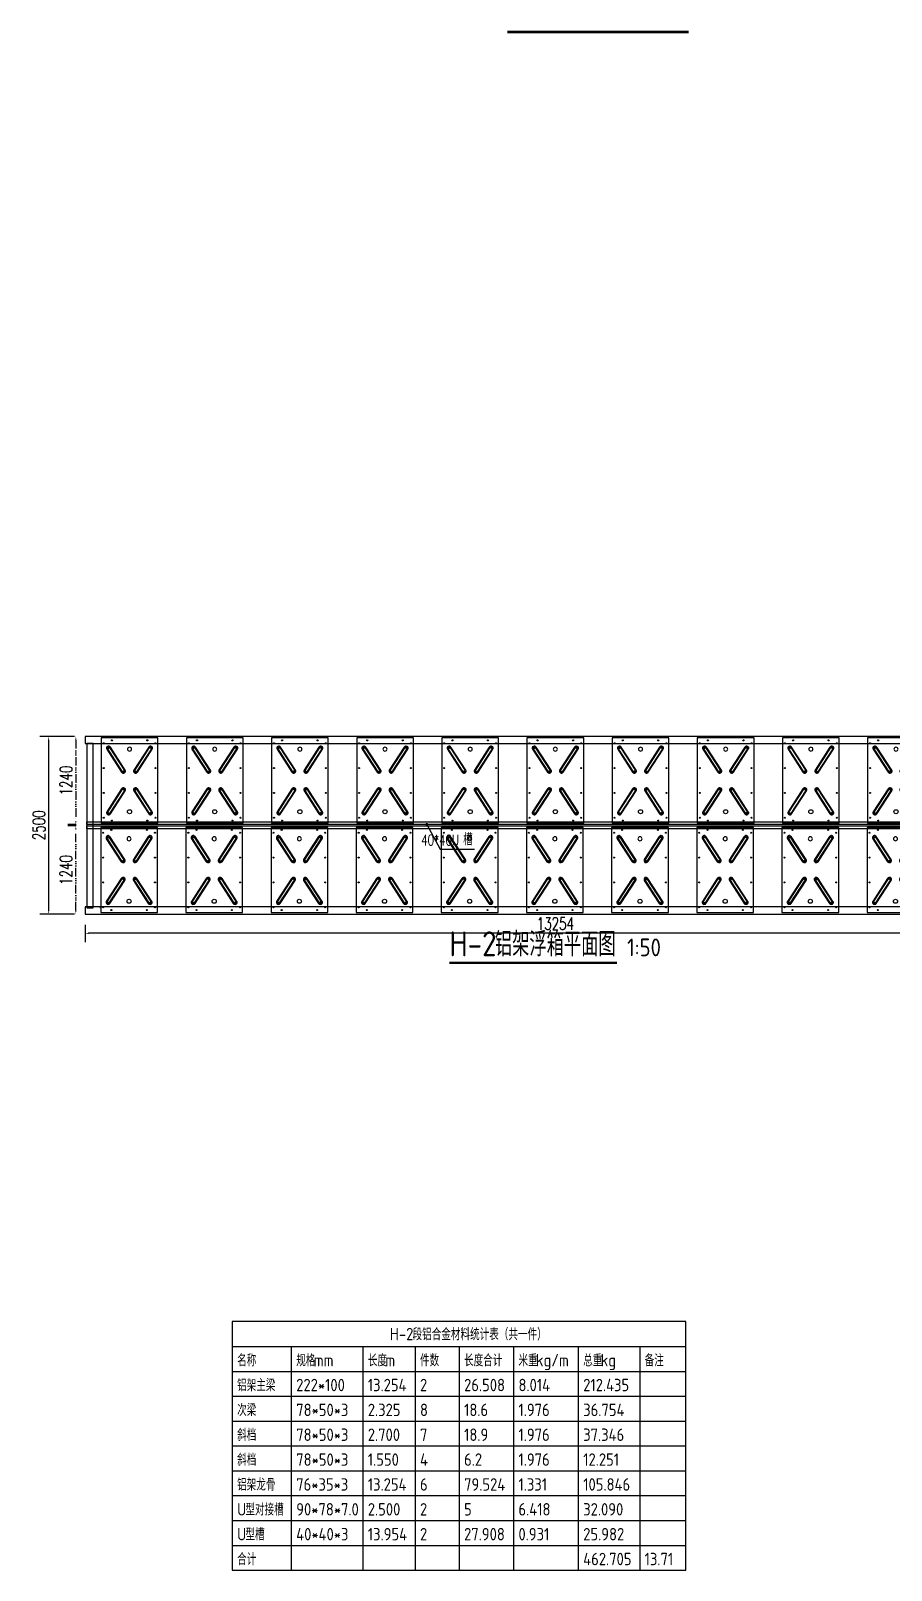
# Model space of a CAD drawing. Extents: x -89702 to 926017, y -610001 to -56924.
# Drawn here: x 138802 to 150927, y -540632 to -518957 of the extents above; entities that cross this region are included whole.
import ezdxf

# ---------------------------------------------------------------- set-up
doc = ezdxf.new("R2010")
doc.units = 0
doc.header["$LTSCALE"] = 10
doc.header["$MEASUREMENT"] = 0
doc.linetypes.add('ACAD_ISO14W100', pattern=[24, 12, -3, 0, -3, 0, -3, 0, -3])
for name, color, linetype in [('DIM_LEAD', 3, 'Continuous'), ('DIM_SYMB', 3, 'Continuous'), ('PUB_DIM', 3, 'Continuous'), ('PUB_TAB', 7, 'Continuous'), ('PUB_TEXT', 7, 'Continuous'), ('W-FLOAT_BOWL浮筒', 253, 'Continuous'), ('W-STEEL_FRAME钢架', 3, 'Continuous'), ('浮箱U槽', 5, 'Continuous')]:
    doc.layers.add(name, color=color, linetype=linetype)
doc.styles.add('_TCH_DIM', font='SIMPLEX', dxfattribs={"bigfont": 'GBCBIG'})
doc.styles.get("Standard").update_dxf_attribs({"font": 'gbenor.shx', "bigfont": 'gbcbig.shx'})
doc.styles.add('STANDARD_T3', font='simplex.shx', dxfattribs={"width": 0.7, "bigfont": 'gbcbig.shx'})
doc.dimstyles.new('W&&50', dxfattribs={"dimtxt": 175, "dimasz": 50, "dimexe": 125, "dimexo": 150, "dimgap": 50, "dimtad": 1, "dimdec": 0, "dimzin": 0, "dimdsep": 46, "dimtxsty": 'STANDARD_T3', "dimcen": 0.09, "dimclrd": 1, "dimclre": 1, "dimclrt": 7, "dimazin": 2, "dimtfac": 1, "dimtdec": 0, "dimtix": 1, "dimtmove": 2, "dimatfit": 3, "dimfxl": 0, "dimtolj": 1, "dimtzin": 0, "dimarcsym": 0})

# ---------------------------------------------------------------- blocks, each defined once
blk = doc.blocks.new('*D844')
at = {"layer": 'Defpoints', "color": 0, "transparency": 16777216}
for p in [(139054, -528893), (139567, -528893), (139567, -531393)]:
    blk.add_point(p, dxfattribs=at)
at = {"layer": 'W-STEEL_FRAME钢架', "color": 1, "lineweight": -2, "transparency": 16777216}
for p, q in [((139417, -528893), (138929, -528893)), ((139054, -531343), (139054, -528943)), ((139417, -531393), (138929, -531393))]:
    blk.add_line(p, q, dxfattribs=at)
at = {"layer": 'W-STEEL_FRAME钢架', "color": 1, "transparency": 16777216}
for points in [[(139046, -528943), (139062, -528943), (139054, -528893)], [(139046, -531343), (139062, -531343), (139054, -531393)]]:
    blk.add_solid(points, dxfattribs=at)
at = {"layer": 'W-STEEL_FRAME钢架', "color": 7, "transparency": 16777216, "insert": (138916, -530143), "char_height": 175, "attachment_point": 5, "rotation": 90, "style": 'STANDARD_T3'}
blk.add_mtext('\\A1;2500', dxfattribs=at)
blk = doc.blocks.new('*D892')
at = {"layer": 'Defpoints', "color": 0, "linetype": 'ACAD_ISO14W100', "transparency": 16777216}
for p in [(139567, -528893), (139437, -530133), (139593, -530133)]:
    blk.add_point(p, dxfattribs=at)
at = {"layer": 'PUB_DIM', "color": 1, "linetype": 'ACAD_ISO14W100', "lineweight": -2, "transparency": 16777216}
for p, q in [((139417, -528893), (139312, -528893)), ((139437, -528943), (139437, -530083)), ((139443, -530133), (139312, -530133))]:
    blk.add_line(p, q, dxfattribs=at)
at = {"layer": 'PUB_DIM', "color": 1, "linetype": 'ACAD_ISO14W100', "transparency": 16777216}
for points in [[(139429, -528943), (139445, -528943), (139437, -528893)], [(139429, -530083), (139445, -530083), (139437, -530133)]]:
    blk.add_solid(points, dxfattribs=at)
at = {"layer": 'PUB_DIM', "color": 7, "linetype": 'ACAD_ISO14W100', "transparency": 16777216, "insert": (139299, -529513), "char_height": 175, "attachment_point": 5, "rotation": 90, "style": 'STANDARD_T3'}
blk.add_mtext('\\A1;1240', dxfattribs=at)
blk = doc.blocks.new('*D893')
at = {"layer": 'Defpoints', "color": 0, "linetype": 'ACAD_ISO14W100', "transparency": 16777216}
for p in [(139437, -530153), (139593, -530153), (139567, -531393)]:
    blk.add_point(p, dxfattribs=at)
at = {"layer": 'PUB_DIM', "color": 1, "linetype": 'ACAD_ISO14W100', "lineweight": -2, "transparency": 16777216}
for p, q in [((139443, -530153), (139312, -530153)), ((139437, -531343), (139437, -530203)), ((139417, -531393), (139312, -531393))]:
    blk.add_line(p, q, dxfattribs=at)
at = {"layer": 'PUB_DIM', "color": 1, "linetype": 'ACAD_ISO14W100', "transparency": 16777216}
for points in [[(139429, -530203), (139445, -530203), (139437, -530153)], [(139429, -531343), (139445, -531343), (139437, -531393)]]:
    blk.add_solid(points, dxfattribs=at)
at = {"layer": 'PUB_DIM', "color": 7, "linetype": 'ACAD_ISO14W100', "transparency": 16777216, "insert": (139299, -530773), "char_height": 175, "attachment_point": 5, "rotation": 90, "style": 'STANDARD_T3'}
blk.add_mtext('\\A1;1240', dxfattribs=at)
blk = doc.blocks.new('*D858')
at = {"layer": 'Defpoints', "color": 0, "transparency": 16777216}
for p in [(139567, -531393), (152821, -531393), (139567, -531664)]:
    blk.add_point(p, dxfattribs=at)
at = {"layer": 'W-STEEL_FRAME钢架', "color": 1, "lineweight": -2, "transparency": 16777216}
for p, q in [((139567, -531543), (139567, -531789)), ((152771, -531664), (139617, -531664)), ((152821, -531543), (152821, -531789))]:
    blk.add_line(p, q, dxfattribs=at)
at = {"layer": 'W-STEEL_FRAME钢架', "color": 1, "transparency": 16777216}
for points in [[(139617, -531656), (139617, -531673), (139567, -531664)], [(152771, -531656), (152771, -531673), (152821, -531664)]]:
    blk.add_solid(points, dxfattribs=at)
at = {"layer": 'W-STEEL_FRAME钢架', "color": 7, "transparency": 16777216, "insert": (146194, -531527), "char_height": 175, "attachment_point": 5, "style": 'STANDARD_T3'}
blk.add_mtext('\\A1;13254', dxfattribs=at)
blk = doc.blocks.new('fx1200')
for p, q in [((1200, 276), (0, 276)), ((0, 276), (0, -524)), ((1200, -524), (1200, 276)), ((121, 187), (116, 177)), ((116, 177), (118, 165)), ((118, 165), (121, 155)), ((128, 196), (121, 187)), ((121, 155), (129, 147)), ((126, 172), (129, 182)), ((128, 162), (126, 172)), ((139, 201), (128, 196)), ((134, 155), (128, 162)), ((129, 182), (136, 190)), ((129, 172), (131, 180)), ((131, 164), (129, 172)), ((137, 159), (129, 147)), ((129, 147), (453, -63)), ((131, 180), (137, 187)), ((137, 159), (131, 164)), ((134, 155), (458, -56)), ((136, 190), (145, 192)), ((137, 187), (145, 189)), ((153, 185), (137, 159)), ((461, -53), (137, 159)), ((150, 201), (139, 201)), ((145, 192), (155, 189)), ((145, 189), (153, 185)), ((159, 197), (150, 201)), ((159, 197), (153, 185)), ((153, 185), (477, -24)), ((478, -21), (155, 189)), ((483, -12), (159, 197)), ((1041, 197), (717, -12)), ((1045, 189), (722, -21)), ((723, -24), (1047, 185)), ((1064, 159), (741, -53)), ((742, -56), (1066, 155)), ((747, -63), (1071, 147)), ((1052, 201), (1041, 197)), ((1047, 185), (1041, 197)), ((1045, 189), (1055, 192)), ((1047, 185), (1055, 189)), ((1047, 185), (1064, 159)), ((1063, 201), (1052, 201)), ((1055, 192), (1064, 190)), ((1055, 189), (1063, 187)), ((1072, 196), (1063, 201)), ((1063, 187), (1069, 180)), ((1064, 190), (1072, 182)), ((1069, 164), (1064, 159)), ((1064, 159), (1071, 147)), ((1072, 162), (1066, 155)), ((1069, 180), (1071, 172)), ((1071, 172), (1069, 164)), ((1071, 147), (1079, 155)), ((1080, 187), (1072, 196)), ((1072, 182), (1076, 172)), ((1076, 172), (1072, 162)), ((1079, 155), (1084, 165)), ((1084, 177), (1080, 187)), ((1084, 165), (1084, 177)), ((453, -184), (129, -393)), ((132, -123), (134, -113)), ((134, -135), (132, -123)), ((134, -113), (140, -103)), ((140, -145), (134, -135)), ((458, -192), (134, -402)), ((137, -405), (461, -195)), ((140, -103), (150, -96)), ((150, -150), (140, -145)), ((150, -96), (161, -95)), ((161, -153), (150, -150)), ((161, -95), (171, -96)), ((171, -150), (161, -153)), ((171, -96), (180, -103)), ((180, -145), (171, -150)), ((180, -103), (187, -113)), ((187, -135), (180, -145)), ((187, -113), (188, -123)), ((188, -123), (187, -135)), ((461, -53), (453, -63)), ((453, -63), (464, -68)), ((464, -180), (453, -184)), ((453, -184), (461, -195)), ((467, -59), (458, -56)), ((458, -192), (467, -189)), ((461, -53), (477, -24)), ((469, -54), (461, -53)), ((461, -195), (469, -192)), ((461, -195), (477, -222)), ((464, -68), (475, -68)), ((475, -180), (464, -180)), ((478, -56), (467, -59)), ((467, -189), (478, -190)), ((475, -53), (469, -54)), ((469, -192), (475, -194)), ((482, -48), (475, -53)), ((475, -68), (485, -63)), ((485, -185), (475, -180)), ((475, -194), (482, -200)), ((483, -12), (477, -24)), ((477, -24), (482, -31)), ((478, -21), (485, -29)), ((485, -49), (478, -56)), ((478, -190), (485, -199)), ((482, -31), (485, -39)), ((485, -39), (482, -48)), ((482, -200), (485, -209)), ((485, -209), (482, -217)), ((491, -21), (483, -12)), ((485, -29), (488, -39)), ((488, -39), (485, -49)), ((485, -63), (493, -54)), ((493, -194), (485, -185)), ((485, -199), (488, -209)), ((488, -209), (485, -219)), ((496, -31), (491, -21)), ((491, -225), (496, -215)), ((493, -54), (496, -43)), ((496, -204), (493, -194)), ((496, -43), (496, -31)), ((496, -215), (496, -204)), ((709, -21), (704, -31)), ((704, -31), (704, -43)), ((704, -43), (707, -54)), ((707, -194), (704, -204)), ((704, -204), (704, -215)), ((704, -215), (709, -225)), ((707, -54), (715, -63)), ((715, -185), (707, -194)), ((717, -12), (709, -21)), ((712, -39), (715, -29)), ((715, -49), (712, -39)), ((712, -209), (715, -199)), ((715, -219), (712, -209)), ((715, -29), (722, -21)), ((723, -56), (715, -49)), ((715, -63), (725, -68)), ((725, -180), (715, -185)), ((715, -199), (723, -190)), ((717, -12), (723, -24)), ((717, -39), (718, -31)), ((718, -48), (717, -39)), ((717, -209), (718, -200)), ((718, -217), (717, -209)), ((718, -31), (723, -24)), ((725, -53), (718, -48)), ((718, -200), (725, -194)), ((741, -53), (723, -24)), ((733, -59), (723, -56)), ((723, -190), (733, -189)), ((741, -195), (723, -222)), ((733, -54), (725, -53)), ((725, -68), (736, -68)), ((736, -180), (725, -180)), ((725, -194), (733, -192)), ((741, -53), (733, -54)), ((742, -56), (733, -59)), ((733, -189), (742, -192)), ((733, -192), (741, -195)), ((736, -68), (747, -63)), ((747, -184), (736, -180)), ((741, -53), (747, -63)), ((747, -184), (741, -195)), ((741, -195), (1064, -405)), ((1066, -402), (742, -192)), ((1071, -393), (747, -184)), ((1015, -113), (1012, -123)), ((1012, -123), (1015, -135)), ((1020, -103), (1015, -113)), ((1015, -135), (1020, -145)), ((1029, -96), (1020, -103)), ((1020, -145), (1029, -150)), ((1041, -95), (1029, -96)), ((1029, -150), (1041, -153)), ((1050, -96), (1041, -95)), ((1041, -153), (1050, -150)), ((1060, -103), (1050, -96)), ((1050, -150), (1060, -145)), ((1066, -113), (1060, -103)), ((1060, -145), (1066, -135)), ((1068, -123), (1066, -113)), ((1066, -135), (1068, -123)), ((118, -412), (116, -423)), ((116, -423), (121, -435)), ((121, -402), (118, -412)), ((129, -393), (121, -402)), ((126, -420), (128, -410)), ((129, -430), (126, -420)), ((128, -410), (134, -402)), ((129, -393), (137, -405)), ((129, -420), (131, -412)), ((131, -428), (129, -420)), ((136, -437), (129, -430)), ((131, -412), (137, -405)), ((137, -433), (131, -428)), ((153, -433), (137, -405)), ((145, -435), (137, -433)), ((153, -433), (145, -435)), ((477, -222), (153, -433)), ((153, -433), (159, -443)), ((155, -437), (478, -225)), ((159, -443), (483, -234)), ((482, -217), (477, -222)), ((477, -222), (483, -234)), ((485, -219), (478, -225)), ((483, -234), (491, -225)), ((709, -225), (717, -234)), ((722, -225), (715, -219)), ((723, -222), (717, -234)), ((717, -234), (1041, -443)), ((723, -222), (718, -217)), ((722, -225), (1045, -437)), ((1047, -433), (723, -222)), ((1041, -443), (1047, -433)), ((1047, -433), (1064, -405)), ((1055, -435), (1047, -433)), ((1063, -433), (1055, -435)), ((1069, -428), (1063, -433)), ((1071, -393), (1064, -405)), ((1064, -405), (1069, -412)), ((1072, -430), (1064, -437)), ((1066, -402), (1072, -410)), ((1069, -412), (1071, -420)), ((1071, -420), (1069, -428)), ((1079, -402), (1071, -393)), ((1072, -410), (1076, -420)), ((1076, -420), (1072, -430)), ((1084, -412), (1079, -402)), ((1080, -435), (1084, -423)), ((1084, -423), (1084, -412)), ((0, -524), (1200, -524)), ((121, -435), (128, -443)), ((128, -443), (139, -448)), ((145, -438), (136, -437)), ((139, -448), (150, -448)), ((155, -437), (145, -438)), ((150, -448), (159, -443)), ((1041, -443), (1052, -448)), ((1055, -438), (1045, -437)), ((1052, -448), (1063, -448)), ((1064, -437), (1055, -438)), ((1063, -448), (1072, -443)), ((1072, -443), (1080, -435))]:
    blk.add_line(p, q)
for centre in [(75, 241), (425, 241), (775, 241), (1125, 241), (35, 126), (1165, 126), (35, -374), (1165, -374), (75, -489), (425, -489), (775, -489), (1125, -489)]:
    blk.add_circle(centre, 7)
blk = doc.blocks.new('*U821')
at = {"layer": 'W-FLOAT_BOWL浮筒', "rotation": 90.00000000101699}
for p in [(-124, 30), (-131, -1231)]:
    blk.add_blockref('fx1200', p, dxfattribs=at)
blk = doc.blocks.new('*U822')
at = {"layer": 'W-FLOAT_BOWL浮筒', "color": 0, "linetype": 'ByBlock', "lineweight": -2, "transparency": 16777216}
for p in [(0, 0), (1200, 0), (2400, 0), (3600, 0), (4800, 0), (6000, 0), (7200, 0), (8400, 0), (9600, 0), (10800, 0), (12000, 0)]:
    blk.add_blockref('*U821', p, dxfattribs=at)

msp = doc.modelspace()

# ---------------------------------------------------------------- linework, layer by layer
at = {"color": 0}
msp.add_line((139783.3, -531306.2), (139773.3, -531306.2), dxfattribs=at)
at = {"color": 3}
msp.add_lwpolyline([(139567.3, -528993.2), (152821.3, -528993.2), (152821.3, -528893.2), (139567.3, -528893.2)], close=True, dxfattribs=at)
at = {"color": 6}
msp.add_lwpolyline([(139593.3, -531306.2), (139683.3, -531306.2), (139683.3, -528993.2), (139593.3, -528993.2)], close=True, dxfattribs=at)
at = {"color": 3}
msp.add_lwpolyline([(152821.3, -531293.2), (139567.3, -531293.2), (139567.3, -531393.2), (152821.3, -531393.2), (152821.3, -531293.2)], dxfattribs=at)
at = {"layer": 'DIM_LEAD'}
for p, q in [((144382.7, -530130.7), (144568.8, -530478.8)), ((144568.8, -530478.8), (145053.3, -530478.8))]:
    msp.add_line(p, q, dxfattribs=at)
at = {"layer": 'DIM_LEAD', "const_width": 20}
msp.add_lwpolyline([(144377.9, -530121.9, 1), (144387.4, -530139.6, 1)], format="xyb", close=True, dxfattribs=at)
at = {"layer": 'DIM_SYMB', "color": 0, "const_width": 35}
for points in [[(145518.4, -518974.4), (148070.7, -518974.4)], [(144700, -532079.9), (147064.9, -532079.9)]]:
    msp.add_lwpolyline(points, dxfattribs=at)
at = {"layer": 'PUB_TAB'}
msp.add_lwpolyline([(141639.9, -540632.1), (148033.5, -540632.1), (148033.5, -537132.1), (141639.9, -537132.1)], close=True, dxfattribs=at)
for points in [[(141639.9, -537482.1), (148033.5, -537482.1)], [(142472.2, -537482.1), (142472.2, -540632.1)], [(143481.1, -537482.1), (143481.1, -540632.1)], [(144216.5, -537482.1), (144216.5, -540632.1)], [(144837.7, -537482.1), (144837.7, -540632.1)], [(145604, -537482.1), (145604, -540632.1)], [(146516.4, -537482.1), (146516.4, -540632.1)], [(147382, -537482.1), (147382, -540632.1)], [(141639.9, -537832.1), (148033.5, -537832.1)], [(141639.9, -538182.1), (148033.5, -538182.1)], [(141639.9, -538532.1), (148033.5, -538532.1)], [(141639.9, -538882.1), (148033.5, -538882.1)], [(141639.9, -539232.1), (148033.5, -539232.1)], [(141639.9, -539582.1), (148033.5, -539582.1)], [(141639.9, -539932.1), (148033.5, -539932.1)], [(141639.9, -540282.1), (148033.5, -540282.1)]]:
    msp.add_lwpolyline(points, dxfattribs=at)
at = {"layer": '浮箱U槽', "linetype": 'ByBlock'}
for points in [[(152803.3, -530133.2), (139593.3, -530133.2), (139593.3, -530093.2), (152803.3, -530093.2)], [(152803.3, -530193.2), (139593.3, -530193.2), (139593.3, -530153.2), (152803.3, -530153.2)]]:
    msp.add_lwpolyline(points, close=True, dxfattribs=at)

# ---------------------------------------------------------------- block references
at = {"layer": 'W-FLOAT_BOWL浮筒', "color": 4, "linetype": 'ACAD_ISO14W100'}
msp.add_blockref('*U822', (140194.1, -530142.4), dxfattribs=at)

# ---------------------------------------------------------------- texts
at = {"layer": 'PUB_TAB'}
for s, height, p in [('H-2', 175, (143861.1, -537394.6)), ('段铝合金材料统计表（共一件）', 168.794, (144181.9, -537394.6)), ('名称', 168.79, (141709.9, -537762.1)), ('规格', 168.79, (142542.2, -537762.1)), ('mm', 175, (142787.9, -537762.1)), ('长度', 168.79, (143551.1, -537762.1)), ('m', 175, (143796.8, -537762.1)), ('件数', 168.79, (144286.5, -537762.1)), ('长度合计', 168.79, (144907.7, -537762.1)), ('米重', 168.79, (145674, -537762.1)), ('kg/m', 175, (145919.8, -537762.1)), ('总重', 168.79, (146586.4, -537762.1)), ('kg', 175, (146832.1, -537762.1)), ('备注', 168.79, (147452, -537762.1)), ('铝架主梁', 168.79, (141709.9, -538112.1)), ('222*100', 175, (142542.2, -538112.1)), ('13.254', 175, (143551.1, -538112.1)), ('2', 175, (144286.5, -538112.1)), ('26.508', 175, (144907.7, -538112.1)), ('8.014', 175, (145674, -538112.1)), ('212.435', 175, (146586.4, -538112.1)), ('次梁', 168.79, (141709.9, -538462.1)), ('78*50*3', 175, (142542.2, -538462.1)), ('2.325', 175, (143551.1, -538462.1)), ('8', 175, (144286.5, -538462.1)), ('18.6', 175, (144907.7, -538462.1)), ('1.976', 175, (145674, -538462.1)), ('36.754', 175, (146586.4, -538462.1)), ('斜档', 168.79, (141709.9, -538812.1)), ('78*50*3', 175, (142542.2, -538812.1)), ('2.700', 175, (143551.1, -538812.1)), ('7', 175, (144286.5, -538812.1)), ('18.9', 175, (144907.7, -538812.1)), ('1.976', 175, (145674, -538812.1)), ('37.346', 175, (146586.4, -538812.1)), ('斜档', 168.79, (141709.9, -539162.1)), ('78*50*3', 175, (142542.2, -539162.1)), ('1.550', 175, (143551.1, -539162.1)), ('4', 175, (144286.5, -539162.1)), ('6.2', 175, (144907.7, -539162.1)), ('1.976', 175, (145674, -539162.1)), ('12.251', 175, (146586.4, -539162.1)), ('铝架龙骨', 168.79, (141709.9, -539512.1)), ('76*35*3', 175, (142542.2, -539512.1)), ('13.254', 175, (143551.1, -539512.1)), ('6', 175, (144286.5, -539512.1)), ('79.524', 175, (144907.7, -539512.1)), ('1.331', 175, (145674, -539512.1)), ('105.846', 175, (146586.4, -539512.1)), ('U', 175, (141709.9, -539862.1)), ('型对接槽', 168.79, (141826.5, -539862.1)), ('90*78*7.0', 175, (142542.2, -539862.1)), ('2.500', 175, (143551.1, -539862.1)), ('2', 175, (144286.5, -539862.1)), ('5', 175, (144907.7, -539862.1)), ('6.418', 175, (145674, -539862.1)), ('32.090', 175, (146586.4, -539862.1)), ('U', 175, (141709.9, -540212.1)), ('型槽', 168.79, (141826.5, -540212.1)), ('40*40*3', 175, (142542.2, -540212.1)), ('13.954', 175, (143551.1, -540212.1)), ('2', 175, (144286.5, -540212.1)), ('27.908', 175, (144907.7, -540212.1)), ('0.931', 175, (145674, -540212.1)), ('25.982', 175, (146586.4, -540212.1)), ('合计', 168.79, (141709.9, -540562.1)), ('462.705', 175, (146586.4, -540562.1)), ('13.71', 175, (147452, -540562.1))]:
    msp.add_text(s, height=height, dxfattribs=at).set_placement(p)
at = {"layer": 'PUB_TEXT', "color": 7, "style": '_TCH_DIM', "width": 0.705882}
msp.add_text('40*40U', height=148.75, dxfattribs=at).set_placement((144304.7, -530426.3))
at = {"layer": 'PUB_TEXT', "color": 7, "style": '_TCH_DIM'}
msp.add_text('槽', height=168.8, dxfattribs=at).set_placement((144894.7, -530426.3))
at = {"layer": 'PUB_TEXT', "color": 7}
for s, height, p in [('H-2', 350, (144700, -531987.5)), ('铝架浮箱平面图', 337.59, (145341.7, -531987.5)), ('1:50', 250, (147204.9, -531987.5))]:
    msp.add_text(s, height=height, dxfattribs=at).set_placement(p)

# ---------------------------------------------------------------- dimensions: what is measured, and where the dimension line sits
at = {"layer": 'PUB_DIM', "color": 1, "linetype": 'ACAD_ISO14W100'}
for base, p1, p2, picture, middle in [((139437, -530133.2), (139567.3, -528893.2), (139593.3, -530133.2), '*D892', (139299.5, -529513.2)), ((139437, -530153.2), (139567.3, -531393.2), (139593.3, -530153.2), '*D893', (139299.5, -530773.2))]:
    dim = msp.add_linear_dim(base=base, p1=p1, p2=p2, angle=90, dimstyle='W&&50', dxfattribs=at)
    dim.commit()
    dim.dimension.update_dxf_attribs({"geometry": picture, "text_midpoint": middle})
at = {"layer": 'W-STEEL_FRAME钢架'}
dim = msp.add_linear_dim(base=(139054, -528893.2), p1=(139567.3, -531393.2), p2=(139567.3, -528893.2), angle=270, dimstyle='W&&50', dxfattribs=at)
dim.commit()
dim.dimension.update_dxf_attribs({"geometry": '*D844', "text_midpoint": (138916.5, -530143.2)})
dim = msp.add_linear_dim(base=(139567.3, -531664.4), p1=(152821.3, -531393.2), p2=(139567.3, -531393.2), dimstyle='W&&50', dxfattribs=at)
dim.commit()
dim.dimension.update_dxf_attribs({"geometry": '*D858', "text_midpoint": (146194.3, -531526.9)})

doc.saveas('drawing.dxf')
